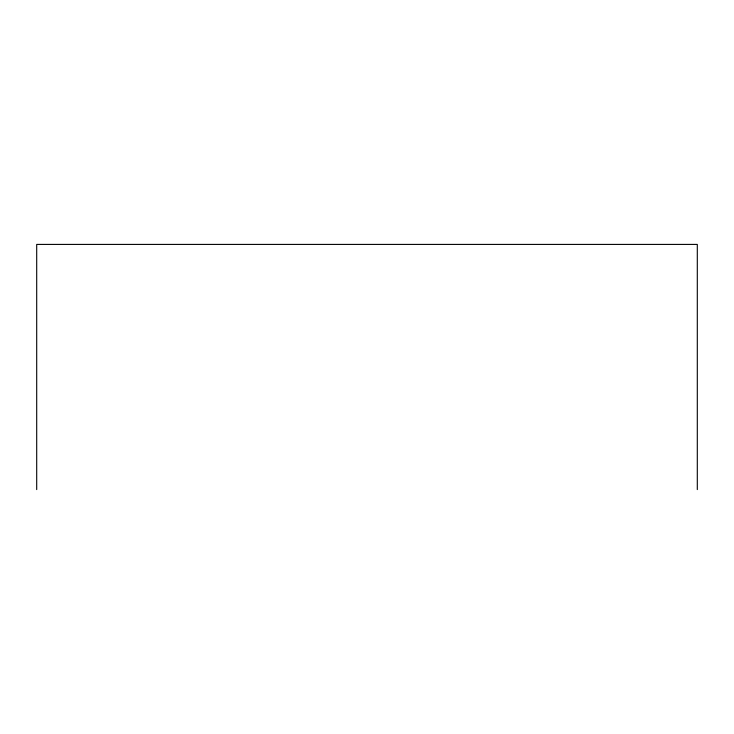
<?xml version="1.0" encoding="UTF-8"?>
<svg xmlns="http://www.w3.org/2000/svg" width="734" height="734" viewBox="0 0 734 734"><rect width="100%" height="100%" fill="white"/><g stroke="black" fill="none" stroke-linecap="round" stroke-linejoin="round"><path stroke-width="1.1" d="M697.3 489.587L697.3 244.413L36.7 244.413L36.7 489.587"/></g></svg>
